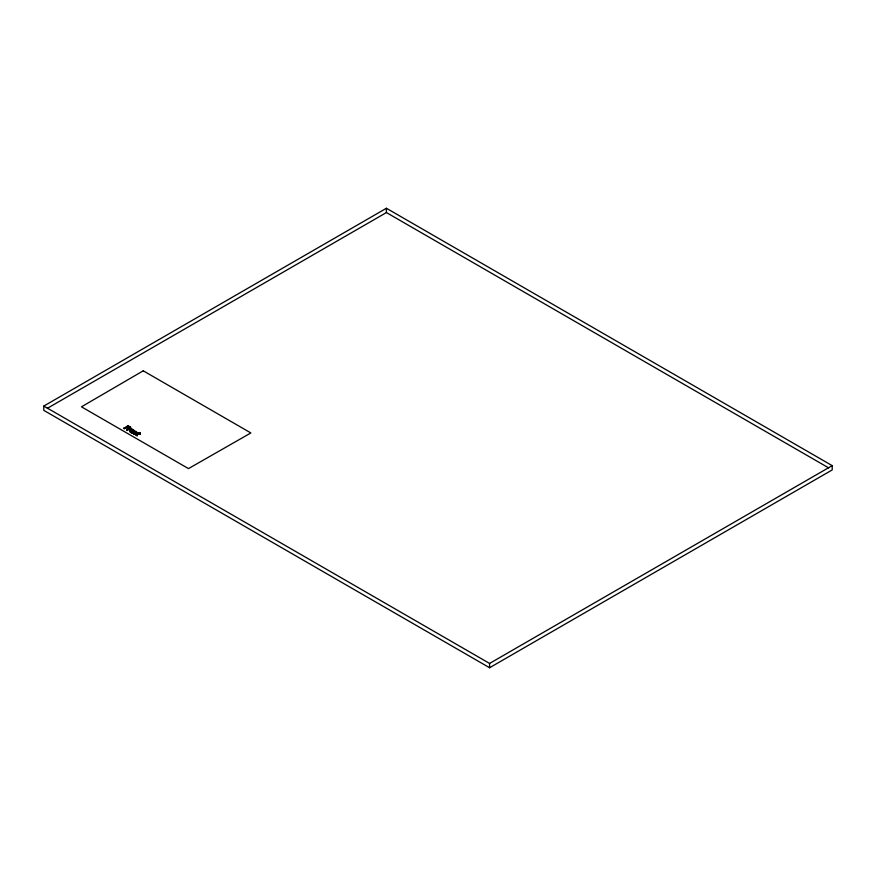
<?xml version="1.0" encoding="UTF-8"?>
<svg xmlns="http://www.w3.org/2000/svg" width="876" height="876" viewBox="0 0 876 876"><rect width="100%" height="100%" fill="white"/><g stroke="black" fill="none" stroke-linecap="round" stroke-linejoin="round"><path stroke-width="1.31" d="M43.8 406.07L386.415 208.258L832.2 465.638L832.2 469.93L489.585 667.742L43.8 410.362L43.8 406.07L489.585 663.439L832.2 465.638M47.348 408.315L386.415 212.561L828.652 467.883M126.472 427.663L128.849 428.463L126.472 427.663L123.899 428.506L128.093 425.572L130.612 427.532L126.867 430.225L129.626 429.24L131.115 429.7L131.663 428.868A1.456 0.843 0 0 0 131.236 428.627L130.009 427.893L130.546 428.714M123.899 428.506L128.159 426.185M130.612 427.028L130.108 427.816L126.976 426.864L128.849 427.948M126.867 430.225L130.546 428.2M129.626 429.24L131.663 428.868M132.079 432.722L135.649 431.748A1.281 0.734 0 0 1 136.327 432.032L134.028 434.354L136.327 432.547A1.281 0.734 0 0 0 135.649 432.262L132.079 433.237L135.758 431.211M132.079 433.237L135.758 431.726M134.028 433.85L137.171 432.47L135.408 431.408M134.028 434.354L137.171 432.985L135.408 431.923M138.123 432.58L137.685 433.335L138.123 432.58L138.572 433.85L139.985 434.167L139.01 433.598L139.919 432.569L138.485 432.788M138.123 433.083L135.791 434.496L137.346 435.69L135.868 435.416L138.047 433.543M139.919 433.072L136.536 434.605L137.313 435.164M139.01 433.094L139.919 432.569M138.572 433.85L136.536 435.109L137.346 435.69M139.985 433.653L139.547 434.419M130.075 428.977L131.663 429.382M128.093 426.086L130.612 427.532M137.685 432.832L139.985 434.167M123.899 428.003L124.458 428.835M126.867 429.711L127.392 430.532M489.585 663.439L489.585 667.742M386.415 208.258L386.415 212.561M128.093 425.572L128.159 426.689M133.262 430.893C131.499 434.332 127.064 429.437 131.915 429.393A1.774 1.029 0 0 1 133.042 429.569L133.645 429.919A1.752 1.018 0 0 1 133.951 430.576L131.499 431.988A1.763 1.018 0 0 1 130.371 431.813L131.433 430.423L133.262 430.893M133.262 430.39C129.615 434.058 129.976 427.959 133.645 430.434A1.752 1.018 0 0 1 133.951 431.08L131.499 432.503A1.763 1.018 0 0 1 130.371 432.317L129.538 431.069L131.915 429.897A1.774 1.029 0 0 1 133.042 430.083L133.262 430.39M143.237 370.811L81.468 406.825L188.482 468.605L250.864 432.952L143.237 370.811"/></g></svg>
